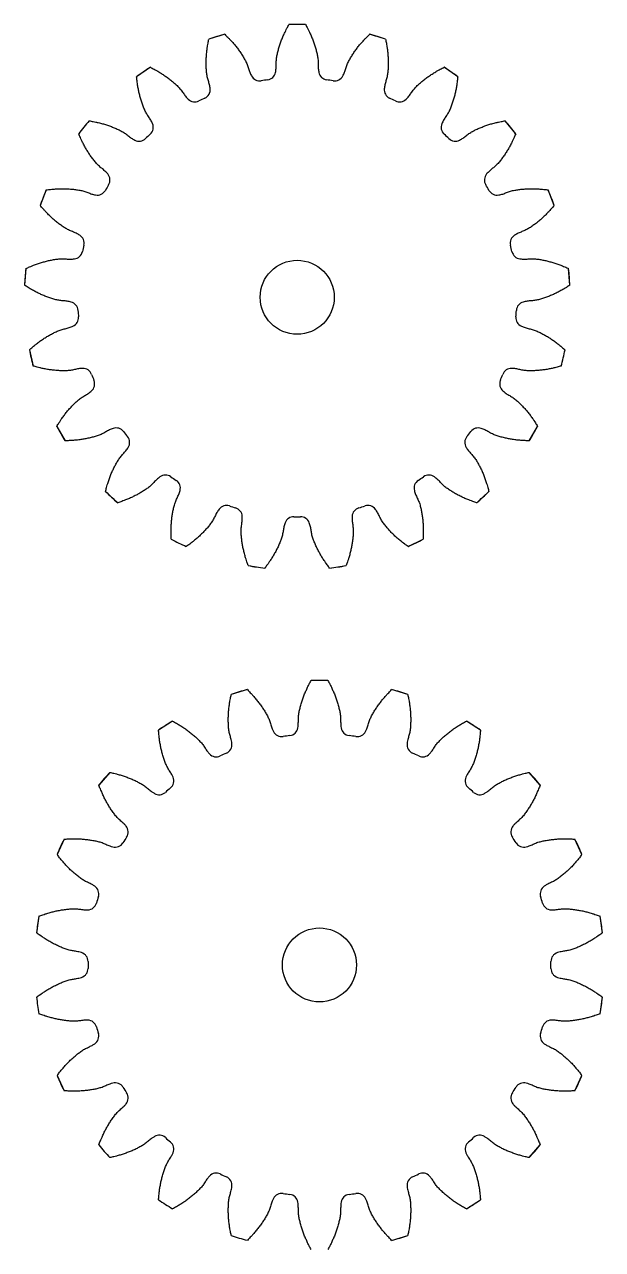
# Model space of a CAD drawing. Header units: inches. Extents: x 0.9 to 97.5, y -1.2 to 16.7.
# Drawn here: x 4.9 to 6.929, y 5.173 to 9.477 of the extents above; entities that cross this region are included whole.
import ezdxf

# ---------------------------------------------------------------- set-up
doc = ezdxf.new("R2010")
doc.units = ezdxf.units.IN
doc.header["$MEASUREMENT"] = 0

msp = doc.modelspace()

# ---------------------------------------------------------------- linework, layer by layer
at = {"color": 7, "linetype": 'Continuous'}
for p, q in [((5.8864, 9.4763), (5.828, 9.4763)), ((5.6028, 9.4423), (5.547, 9.4251)), ((6.1675, 9.4251), (6.1117, 9.4423)), ((5.3418, 9.3263), (5.2935, 9.2934)), ((6.421, 9.2934), (6.3727, 9.3263)), ((6.6243, 9.0928), (6.5879, 9.1385)), ((4.9762, 8.8955), (4.9549, 8.8412)), ((6.7596, 8.8412), (6.7382, 8.8955)), ((4.9042, 8.6191), (4.8998, 8.5609)), ((6.8146, 8.5609), (6.8103, 8.6191)), ((4.9169, 8.3337), (4.9299, 8.2768)), ((5.0131, 8.0647), (5.0423, 8.0142)), ((6.6722, 8.0142), (6.7014, 8.0647)), ((5.1843, 7.8361), (5.2271, 7.7964)), ((6.4874, 7.7964), (6.5302, 7.8361)), ((6.2466, 7.6427), (6.2991, 7.668)), ((5.6856, 7.5756), (5.7433, 7.5669)), ((5.9711, 7.5669), (6.0289, 7.5756)), ((5.965, 7.172), (5.9061, 7.172)), ((5.6822, 7.1398), (5.6257, 7.1233)), ((6.2454, 7.1233), (6.1889, 7.1398)), ((5.4199, 7.0293), (5.3704, 6.9975)), ((6.5007, 6.9975), (6.4512, 7.0293)), ((5.1994, 6.8493), (5.1609, 6.8048)), ((6.7102, 6.8048), (6.6717, 6.8493)), ((5.0385, 6.6145), (5.0141, 6.5609)), ((6.857, 6.5609), (6.8326, 6.6145)), ((4.9503, 6.3438), (4.942, 6.2856)), ((6.9291, 6.2856), (6.9207, 6.3438)), ((6.9207, 6.0011), (6.9291, 6.0593)), ((5.0141, 5.784), (5.0385, 5.7305)), ((6.8326, 5.7305), (6.857, 5.784)), ((6.6717, 5.4957), (6.7102, 5.5401)), ((6.4512, 5.3157), (6.5007, 5.3475)), ((6.1889, 5.2051), (6.2454, 5.2217))]:
    msp.add_line(p, q, dxfattribs=at)
for centre in [(5.8572, 8.5184), (5.9355, 6.1725)]:
    msp.add_circle(centre, 0.13)
for centre, radius, start, end in [((5.8572, 8.5184), 0.9583, 88.2545, 91.7455), ((5.8572, 8.5184), 0.9583, 105.3974, 108.8883), ((5.8572, 8.5184), 0.9583, 71.1117, 74.6026), ((5.8572, 8.5184), 0.9583, 122.5402, 126.0312), ((5.7492, 9.3146), 0.0325, 277.7238, 349.3042), ((5.9652, 9.3146), 0.0325, 190.6958, 262.2762), ((5.8572, 8.5184), 0.9583, 53.9688, 57.4598), ((5.7257, 9.3111), 0.0325, 207.8386, 279.4191), ((5.8572, 8.5184), 0.771, 97.7238, 99.4191), ((5.8572, 8.5184), 0.771, 80.5809, 82.2762), ((5.9887, 9.3111), 0.0325, 260.5809, 332.1614), ((5.4979, 9.2371), 0.0325, 224.9815, 296.562), ((5.8572, 8.5184), 0.771, 114.8666, 116.562), ((5.5194, 9.2474), 0.0325, 294.8666, 6.4471), ((6.1951, 9.2474), 0.0325, 173.5529, 245.1334), ((5.8572, 8.5184), 0.771, 63.438, 65.1334), ((6.2165, 9.2371), 0.0325, 243.438, 315.0185), ((5.8572, 8.5184), 0.9583, 139.6831, 143.174), ((5.3195, 9.1154), 0.0325, 312.0095, 23.5899), ((6.395, 9.1154), 0.0325, 156.4101, 227.9905), ((5.8572, 8.5184), 0.9583, 36.826, 40.3169), ((5.8572, 8.5184), 0.771, 132.0095, 133.7048), ((5.8572, 8.5184), 0.771, 46.2952, 47.9905), ((5.3021, 9.0993), 0.0325, 242.1244, 313.7048), ((6.4124, 9.0993), 0.0325, 226.2952, 297.8756), ((5.8572, 8.5184), 0.771, 149.1523, 150.8477), ((5.1674, 8.9304), 0.0325, 329.1523, 40.7328), ((6.5471, 8.9304), 0.0325, 139.2672, 210.8477), ((5.8572, 8.5184), 0.771, 29.1523, 30.8477), ((5.8572, 8.5184), 0.9583, 156.826, 160.3169), ((5.1555, 8.9098), 0.0325, 259.2672, 330.8477), ((6.559, 8.9098), 0.0325, 209.1523, 280.7328), ((5.8572, 8.5184), 0.9583, 19.6831, 23.174), ((5.0766, 8.7088), 0.0325, 346.2952, 57.8756), ((5.8572, 8.5184), 0.771, 166.2952, 167.9905), ((6.6379, 8.7088), 0.0325, 122.1244, 193.7048), ((5.8572, 8.5184), 0.771, 12.0095, 13.7048), ((5.0713, 8.6856), 0.0325, 276.4101, 347.9905), ((6.6432, 8.6856), 0.0325, 192.0095, 263.5899), ((5.8572, 8.5184), 0.9583, 173.9688, 177.4598), ((5.8572, 8.5184), 0.9583, 2.5402, 6.0312), ((5.0552, 8.4702), 0.0325, 3.438, 75.0185), ((6.6593, 8.4702), 0.0325, 104.9815, 176.562), ((5.057, 8.4465), 0.0325, 293.5529, 5.1334), ((5.8572, 8.5184), 0.771, 183.438, 185.1334), ((6.6575, 8.4465), 0.0325, 174.8666, 246.4471), ((5.8572, 8.5184), 0.771, 354.8666, 356.562), ((5.8572, 8.5184), 0.9583, 191.1117, 194.6026), ((5.8572, 8.5184), 0.9583, 345.3974, 348.8883), ((5.105, 8.2359), 0.0325, 20.5809, 92.1614), ((6.6095, 8.2359), 0.0325, 87.8386, 159.4191), ((5.1137, 8.2138), 0.0325, 310.6958, 22.2762), ((5.8572, 8.5184), 0.771, 200.5809, 202.2762), ((6.6008, 8.2138), 0.0325, 157.7238, 229.3042), ((5.8572, 8.5184), 0.771, 337.7238, 339.4191), ((5.8572, 8.5184), 0.9583, 208.2545, 211.7455), ((5.2217, 8.0268), 0.0325, 37.7238, 109.3042), ((6.4928, 8.0268), 0.0325, 70.6958, 142.2762), ((5.8572, 8.5184), 0.9583, 328.2545, 331.7455), ((5.8572, 8.5184), 0.771, 217.7238, 219.4191), ((5.2365, 8.0082), 0.0325, 327.8386, 39.4191), ((6.478, 8.0082), 0.0325, 140.5809, 212.1614), ((5.8572, 8.5184), 0.771, 320.5809, 322.2762), ((5.3948, 7.8613), 0.0325, 54.8666, 126.4471), ((5.8572, 8.5184), 0.771, 234.8666, 236.562), ((5.8572, 8.5184), 0.771, 303.438, 305.1334), ((6.3196, 7.8613), 0.0325, 53.5529, 125.1334), ((5.8572, 8.5184), 0.9583, 225.3974, 228.8883), ((5.4145, 7.8479), 0.0325, 344.9815, 56.562), ((6.3, 7.8479), 0.0325, 123.438, 195.0185), ((5.8572, 8.5184), 0.9583, 311.1117, 314.6026), ((5.6091, 7.7542), 0.0325, 72.0095, 143.5899), ((5.8572, 8.5184), 0.771, 252.0095, 253.7048), ((5.6318, 7.7472), 0.0325, 2.1244, 73.7048), ((5.8454, 7.715), 0.0325, 89.1523, 160.7328), ((5.8572, 8.5184), 0.771, 269.1523, 270.8477), ((5.8691, 7.715), 0.0325, 19.2672, 90.8477), ((6.0827, 7.7472), 0.0325, 106.2952, 177.8756), ((5.8572, 8.5184), 0.771, 286.2952, 287.9905), ((6.1054, 7.7542), 0.0325, 36.4101, 107.9905), ((5.8572, 8.5184), 0.9583, 242.5402, 246.0312), ((5.8572, 8.5184), 0.9583, 293.9688, 297.4598), ((5.8572, 8.5184), 0.9583, 259.6831, 263.174), ((5.8572, 8.5184), 0.9583, 276.826, 280.3169), ((5.9355, 6.1725), 1, 88.3145, 91.6855), ((5.9355, 6.1725), 1, 104.6781, 108.0491), ((5.9355, 6.1725), 1, 71.9509, 75.3219), ((5.9355, 6.1725), 1, 121.0418, 124.4128), ((5.9355, 6.1725), 1, 55.5872, 58.9582), ((5.8031, 7.0072), 0.0325, 205.6577, 279.0172), ((5.9355, 6.1725), 0.8127, 97.3464, 99.0172), ((5.8275, 7.0107), 0.0325, 277.3464, 350.7059), ((6.0436, 7.0107), 0.0325, 189.2941, 262.6536), ((5.9355, 6.1725), 0.8127, 80.9828, 82.6536), ((6.068, 7.0072), 0.0325, 260.9828, 334.3423), ((5.5957, 6.9463), 0.0325, 293.7101, 7.0696), ((6.2754, 6.9463), 0.0325, 172.9304, 246.2899), ((5.5733, 6.9361), 0.0325, 222.0213, 295.3808), ((5.9355, 6.1725), 0.8127, 113.7101, 115.3808), ((5.9355, 6.1725), 0.8127, 64.6192, 66.2899), ((6.2978, 6.9361), 0.0325, 244.6192, 317.9787), ((5.9355, 6.1725), 1, 137.4054, 140.7764), ((5.9355, 6.1725), 1, 39.2236, 42.5946), ((5.3914, 6.8192), 0.0325, 310.0737, 23.4332), ((6.4796, 6.8192), 0.0325, 156.5668, 229.9263), ((5.3728, 6.8031), 0.0325, 238.385, 311.7445), ((5.9355, 6.1725), 0.8127, 130.0737, 131.7445), ((5.9355, 6.1725), 0.8127, 48.2555, 49.9263), ((6.4983, 6.8031), 0.0325, 228.2555, 301.615), ((5.2313, 6.6397), 0.0325, 326.4374, 39.7969), ((6.6398, 6.6397), 0.0325, 140.2031, 213.5626), ((5.9355, 6.1725), 1, 153.769, 157.14), ((5.218, 6.619), 0.0325, 254.7486, 328.1081), ((5.9355, 6.1725), 0.8127, 146.4374, 148.1081), ((5.9355, 6.1725), 0.8127, 31.8919, 33.5626), ((6.6531, 6.619), 0.0325, 211.8919, 285.2514), ((5.9355, 6.1725), 1, 22.86, 26.231), ((5.1282, 6.4224), 0.0325, 342.801, 56.1605), ((5.9355, 6.1725), 0.8127, 162.801, 164.4717), ((6.7429, 6.4224), 0.0325, 123.8395, 197.199), ((5.9355, 6.1725), 0.8127, 15.5283, 17.199), ((5.1212, 6.3987), 0.0325, 271.1122, 344.4717), ((6.7499, 6.3987), 0.0325, 195.5283, 268.8878), ((5.9355, 6.1725), 1, 170.1327, 173.5037), ((5.9355, 6.1725), 1, 6.4963, 9.8673), ((5.0905, 6.1848), 0.0325, 359.1646, 72.5241), ((6.7806, 6.1848), 0.0325, 107.4759, 180.8354), ((5.0905, 6.1601), 0.0325, 287.4759, 0.8354), ((5.9355, 6.1725), 0.8127, 179.1646, 180.8354), ((5.9355, 6.1725), 0.8127, 359.1646, 0.8354), ((6.7806, 6.1601), 0.0325, 179.1646, 252.5241), ((5.9355, 6.1725), 1, 186.4963, 189.8673), ((5.9355, 6.1725), 1, 350.1327, 353.5037), ((5.1212, 5.9462), 0.0325, 15.5283, 88.8878), ((5.9355, 6.1725), 0.8127, 195.5283, 197.199), ((5.9355, 6.1725), 0.8127, 342.801, 344.4717), ((6.7499, 5.9462), 0.0325, 91.1122, 164.4717), ((5.1282, 5.9226), 0.0325, 303.8395, 17.199), ((6.7429, 5.9226), 0.0325, 162.801, 236.1605), ((5.9355, 6.1725), 1, 202.86, 206.231), ((5.9355, 6.1725), 1, 333.769, 337.14), ((5.218, 5.7259), 0.0325, 31.8919, 105.2514), ((5.9355, 6.1725), 0.8127, 211.8919, 213.5626), ((5.9355, 6.1725), 0.8127, 326.4374, 328.1081), ((6.6531, 5.7259), 0.0325, 74.7486, 148.1081), ((5.2313, 5.7052), 0.0325, 320.2031, 33.5626), ((6.6398, 5.7052), 0.0325, 146.4374, 219.7969), ((5.3728, 5.5419), 0.0325, 48.2555, 121.615), ((5.9355, 6.1725), 0.8127, 228.2555, 229.9263), ((5.9355, 6.1725), 0.8127, 310.0737, 311.7445), ((6.4983, 5.5419), 0.0325, 58.385, 131.7445), ((5.9355, 6.1725), 1, 219.2236, 222.5946), ((5.3914, 5.5257), 0.0325, 336.5668, 49.9263), ((6.4796, 5.5257), 0.0325, 130.0737, 203.4332), ((5.9355, 6.1725), 1, 317.4054, 320.7764), ((5.5733, 5.4089), 0.0325, 64.6192, 137.9787), ((5.9355, 6.1725), 0.8127, 244.6192, 246.2899), ((5.5957, 5.3986), 0.0325, 352.9304, 66.2899), ((6.2754, 5.3986), 0.0325, 113.7101, 187.0696), ((5.9355, 6.1725), 0.8127, 293.7101, 295.3808), ((6.2978, 5.4089), 0.0325, 42.0213, 115.3808), ((5.9355, 6.1725), 1, 235.5872, 238.9582), ((5.8031, 5.3377), 0.0325, 80.9828, 154.3423), ((5.9355, 6.1725), 0.8127, 260.9828, 262.6536), ((5.8275, 5.3342), 0.0325, 9.2941, 82.6536), ((6.0436, 5.3342), 0.0325, 97.3464, 170.7059), ((5.9355, 6.1725), 0.8127, 277.3464, 279.0172), ((6.068, 5.3377), 0.0325, 25.6577, 99.0172), ((5.9355, 6.1725), 1, 301.0418, 304.4128), ((5.9355, 6.1725), 1, 251.9509, 255.3219), ((5.9355, 6.1725), 1, 284.6781, 288.0491)]:
    msp.add_arc(centre, radius, start, end, dxfattribs=at)
for points, start_tangent, end_tangent in [([(5.8169, 9.455), (5.8211, 9.4633), (5.828, 9.4763)], (0.005328, 0.010766), (0.005845, 0.010494)), ([(5.8864, 9.4763), (5.8934, 9.4633), (5.8976, 9.455)], (0.005845, -0.010494), (0.005328, -0.010766)), ([(5.6028, 9.4423), (5.6133, 9.432), (5.6197, 9.4253)], (0.008679, -0.008305), (0.008265, -0.008718)), ([(5.7812, 9.3086), (5.7831, 9.3226), (5.7836, 9.3373), (5.784, 9.352), (5.7861, 9.3666), (5.7893, 9.381), (5.7932, 9.3952), (5.7977, 9.4093), (5.8027, 9.4231), (5.8083, 9.4367), (5.8145, 9.4501), (5.8169, 9.455)], (0.014137, 0.074851), (0.033759, 0.068214)), ([(5.8976, 9.455), (5.9, 9.4501), (5.9061, 9.4367), (5.9118, 9.4231), (5.9168, 9.4093), (5.9213, 9.3952), (5.9252, 9.381), (5.9284, 9.3666), (5.9305, 9.352), (5.9309, 9.3373), (5.9313, 9.3226), (5.9333, 9.3086)], (0.033759, -0.068214), (0.014137, -0.074851)), ([(6.0947, 9.4253), (6.1012, 9.432), (6.1117, 9.4423)], (0.008265, 0.008718), (0.008679, 0.008305)), ([(5.5517, 9.2511), (5.5494, 9.265), (5.5455, 9.2792), (5.5416, 9.2934), (5.5392, 9.308), (5.5381, 9.3227), (5.5376, 9.3374), (5.5377, 9.3521), (5.5385, 9.3668), (5.5398, 9.3815), (5.5417, 9.3961), (5.5426, 9.4015)], (-0.008553, 0.075692), (0.012153, 0.075134)), ([(5.5426, 9.4015), (5.5442, 9.4107), (5.547, 9.4251)], (0.001918, 0.011859), (0.002492, 0.011751)), ([(5.6197, 9.4253), (5.6235, 9.4213), (5.6333, 9.4104), (5.6427, 9.399), (5.6516, 9.3873), (5.66, 9.3752), (5.6679, 9.3627), (5.6752, 9.3499), (5.6815, 9.3366), (5.6862, 9.3227), (5.691, 9.3087), (5.697, 9.2959)], (0.052365, -0.055233), (0.035572, -0.067358)), ([(6.0175, 9.2959), (6.0235, 9.3087), (6.0282, 9.3227), (6.033, 9.3366), (6.0393, 9.3499), (6.0466, 9.3627), (6.0545, 9.3752), (6.0629, 9.3873), (6.0718, 9.399), (6.0812, 9.4104), (6.091, 9.4213), (6.0947, 9.4253)], (0.035572, 0.067358), (0.052365, 0.055233)), ([(6.1719, 9.4015), (6.1727, 9.3961), (6.1747, 9.3815), (6.176, 9.3668), (6.1768, 9.3521), (6.1769, 9.3374), (6.1764, 9.3227), (6.1753, 9.308), (6.1729, 9.2934), (6.169, 9.2792), (6.1651, 9.265), (6.1628, 9.2511)], (0.012153, -0.075134), (-0.008553, -0.075692)), ([(6.1675, 9.4251), (6.1703, 9.4107), (6.1719, 9.4015)], (0.002492, -0.011751), (0.001918, -0.011859)), ([(5.3418, 9.3263), (5.3548, 9.3195), (5.363, 9.315)], (0.010741, -0.005378), (0.010467, -0.005894)), ([(5.363, 9.315), (5.3677, 9.3123), (5.3803, 9.3047), (5.3926, 9.2966), (5.4046, 9.288), (5.4162, 9.279), (5.4274, 9.2694), (5.4382, 9.2593), (5.4481, 9.2484), (5.4568, 9.2365), (5.4654, 9.2246), (5.475, 9.2141)], (0.066319, -0.037344), (0.053846, -0.053881)), ([(6.2395, 9.2141), (6.249, 9.2246), (6.2577, 9.2365), (6.2664, 9.2484), (6.2763, 9.2593), (6.287, 9.2694), (6.2982, 9.279), (6.3099, 9.288), (6.3218, 9.2966), (6.3341, 9.3047), (6.3468, 9.3123), (6.3515, 9.315)], (0.053846, 0.053881), (0.066319, 0.037344)), ([(6.3515, 9.315), (6.3596, 9.3195), (6.3727, 9.3263)], (0.010467, 0.005894), (0.010741, 0.005378)), ([(5.2963, 9.2695), (5.2951, 9.2787), (5.2935, 9.2934)], (-0.001662, 0.011897), (-0.001082, 0.011963)), ([(5.3493, 9.1284), (5.343, 9.1411), (5.3351, 9.1535), (5.3271, 9.1659), (5.3206, 9.1792), (5.3152, 9.1929), (5.3104, 9.2068), (5.3062, 9.2209), (5.3025, 9.2352), (5.2995, 9.2496), (5.297, 9.2641), (5.2963, 9.2695)], (-0.030484, 0.069809), (-0.010533, 0.075378)), ([(6.4182, 9.2695), (6.4174, 9.2641), (6.415, 9.2496), (6.4119, 9.2352), (6.4083, 9.2209), (6.4041, 9.2068), (6.3993, 9.1929), (6.3939, 9.1792), (6.3873, 9.1659), (6.3794, 9.1535), (6.3715, 9.1411), (6.3652, 9.1284)], (-0.010533, -0.075378), (-0.030484, -0.069809)), ([(6.421, 9.2934), (6.4194, 9.2787), (6.4182, 9.2695)], (-0.001082, -0.011963), (-0.001662, -0.011897)), ([(5.1265, 9.1385), (5.141, 9.1358), (5.1501, 9.1339)], (0.011849, -0.001973), (0.01174, -0.002547)), ([(5.1501, 9.1339), (5.1554, 9.1328), (5.1697, 9.1292), (5.1839, 9.1251), (5.1979, 9.1204), (5.2116, 9.1152), (5.2252, 9.1093), (5.2384, 9.1029), (5.2511, 9.0954), (5.2629, 9.0866), (5.2747, 9.0777), (5.2869, 9.0705)], (0.07438, -0.016137), (0.067335, -0.035616)), ([(6.4276, 9.0705), (6.4398, 9.0777), (6.4516, 9.0866), (6.4634, 9.0954), (6.4761, 9.1029), (6.4893, 9.1093), (6.5028, 9.1152), (6.5166, 9.1204), (6.5306, 9.1251), (6.5447, 9.1292), (6.559, 9.1328), (6.5643, 9.1339)], (0.067335, 0.035616), (0.07438, 0.016137)), ([(6.5643, 9.1339), (6.5734, 9.1358), (6.5879, 9.1385)], (0.01174, 0.002547), (0.011849, 0.001973)), ([(5.0998, 9.0708), (5.0959, 9.0793), (5.0901, 9.0928)], (-0.005095, 0.010879), (-0.00456, 0.011113)), ([(6.6243, 9.0928), (6.6186, 9.0793), (6.6147, 9.0708)], (-0.00456, -0.011113), (-0.005095, -0.010879)), ([(5.192, 8.9516), (5.1823, 8.9619), (5.1711, 8.9714), (5.1598, 8.9809), (5.1497, 8.9916), (5.1405, 9.0031), (5.1318, 9.015), (5.1236, 9.0273), (5.1159, 9.0398), (5.1088, 9.0527), (5.1021, 9.0659), (5.0998, 9.0708)], (-0.049706, 0.057722), (-0.032283, 0.068924)), ([(6.6147, 9.0708), (6.6124, 9.0659), (6.6057, 9.0527), (6.5986, 9.0398), (6.5909, 9.0273), (6.5827, 9.015), (6.574, 9.0031), (6.5648, 8.9916), (6.5547, 8.9809), (6.5434, 8.9714), (6.5322, 8.9619), (6.5224, 8.9516)], (-0.032283, -0.068924), (-0.049706, -0.057722)), ([(4.9762, 8.8955), (4.9909, 8.8973), (5.0001, 8.8982)], (0.011904, 0.001607), (0.011969, 0.001027)), ([(5.0001, 8.8982), (5.0055, 8.8986), (5.0203, 8.8994), (5.035, 8.8997), (5.0497, 8.8993), (5.0644, 8.8984), (5.0791, 8.8968), (5.0936, 8.8945), (5.108, 8.8911), (5.1218, 8.8862), (5.1357, 8.8812), (5.1495, 8.8779)], (0.075832, 0.006504), (0.074842, -0.014186)), ([(6.565, 8.8779), (6.5788, 8.8812), (6.5926, 8.8862), (6.6065, 8.8911), (6.6208, 8.8945), (6.6354, 8.8968), (6.6501, 8.8984), (6.6648, 8.8993), (6.6795, 8.8997), (6.6942, 8.8994), (6.7089, 8.8986), (6.7144, 8.8982)], (0.074842, 0.014186), (0.075832, -0.006504)), ([(6.7144, 8.8982), (6.7236, 8.8973), (6.7382, 8.8955)], (0.011969, -0.001027), (0.011904, -0.001607)), ([(4.9706, 8.823), (4.9644, 8.8299), (4.9549, 8.8412)], (-0.008076, 0.008893), (-0.007633, 0.009275)), ([(5.0939, 8.7363), (5.0816, 8.7432), (5.068, 8.749), (5.0545, 8.7548), (5.0416, 8.7621), (5.0294, 8.7703), (5.0176, 8.7791), (5.0062, 8.7884), (4.9951, 8.7982), (4.9845, 8.8084), (4.9743, 8.819), (4.9706, 8.823)], (-0.064512, 0.040506), (-0.051165, 0.056347)), ([(6.7439, 8.823), (6.7402, 8.819), (6.73, 8.8084), (6.7193, 8.7982), (6.7083, 8.7884), (6.6969, 8.7791), (6.685, 8.7703), (6.6728, 8.7621), (6.66, 8.7548), (6.6465, 8.749), (6.6329, 8.7432), (6.6206, 8.7363)], (-0.051165, -0.056347), (-0.064512, -0.040506)), ([(6.7596, 8.8412), (6.75, 8.8299), (6.7439, 8.823)], (-0.007633, -0.009275), (-0.008076, -0.008893)), ([(4.9262, 8.6287), (4.9313, 8.6307), (4.9451, 8.6358), (4.9591, 8.6404), (4.9733, 8.6444), (4.9876, 8.6478), (5.0021, 8.6506), (5.0167, 8.6527), (5.0314, 8.6537), (5.0461, 8.653), (5.0608, 8.6524), (5.075, 8.6533)], (0.070546, 0.028567), (0.075698, 0.008504)), ([(6.6395, 8.6533), (6.6537, 8.6524), (6.6684, 8.653), (6.6831, 8.6537), (6.6978, 8.6527), (6.7124, 8.6506), (6.7268, 8.6478), (6.7412, 8.6444), (6.7553, 8.6404), (6.7694, 8.6358), (6.7832, 8.6307), (6.7882, 8.6287)], (0.075698, -0.008504), (0.070546, -0.028567)), ([(4.9042, 8.6191), (4.9177, 8.6251), (4.9262, 8.6287)], (0.010902, 0.005045), (0.011135, 0.004509)), ([(6.7882, 8.6287), (6.7968, 8.6251), (6.8103, 8.6191)], (0.011135, -0.004509), (0.010902, -0.005045)), ([(4.9202, 8.5481), (4.9123, 8.5529), (4.8998, 8.5609)], (-0.010338, 0.006118), (-0.010028, 0.006613)), ([(5.0636, 8.5016), (5.0497, 8.5046), (5.0351, 8.5061), (5.0204, 8.5077), (5.0061, 8.5108), (4.992, 8.5151), (4.9781, 8.52), (4.9644, 8.5256), (4.951, 8.5316), (4.9378, 8.5383), (4.9249, 8.5454), (4.9202, 8.5481)], (-0.073585, 0.019692), (-0.0655, 0.038762)), ([(6.7943, 8.5481), (6.7896, 8.5454), (6.7767, 8.5383), (6.7635, 8.5316), (6.7501, 8.5256), (6.7364, 8.52), (6.7225, 8.5151), (6.7084, 8.5108), (6.694, 8.5077), (6.6794, 8.5061), (6.6647, 8.5046), (6.6509, 8.5016)], (-0.0655, -0.038762), (-0.073585, -0.019692)), ([(6.8146, 8.5609), (6.8022, 8.5529), (6.7943, 8.5481)], (-0.010028, -0.006613), (-0.010338, -0.006118)), ([(4.9351, 8.3493), (4.9393, 8.3528), (4.951, 8.3617), (4.9631, 8.3702), (4.9754, 8.3783), (4.9881, 8.3857), (5.0011, 8.3927), (5.0144, 8.399), (5.0282, 8.4043), (5.0425, 8.408), (5.0567, 8.4117), (5.0699, 8.4167)], (0.058991, 0.048092), (0.069828, 0.030439)), ([(6.6445, 8.4167), (6.6578, 8.4117), (6.672, 8.408), (6.6863, 8.4043), (6.7, 8.399), (6.7133, 8.3927), (6.7263, 8.3857), (6.739, 8.3783), (6.7514, 8.3702), (6.7634, 8.3617), (6.7751, 8.3528), (6.7794, 8.3493)], (0.069828, -0.030439), (0.058991, -0.048092)), ([(4.9169, 8.3337), (4.928, 8.3434), (4.9351, 8.3493)], (0.008931, 0.008034), (0.009311, 0.00759)), ([(6.7794, 8.3493), (6.7865, 8.3434), (6.7976, 8.3337)], (0.009311, -0.00759), (0.008931, -0.008034)), ([(4.9531, 8.2706), (4.9441, 8.2729), (4.9299, 8.2768)], (-0.011682, 0.002799), (-0.011532, 0.003363)), ([(5.1038, 8.2684), (5.0897, 8.2672), (5.0752, 8.2644), (5.0608, 8.2615), (5.0461, 8.2603), (5.0314, 8.2602), (5.0166, 8.2608), (5.002, 8.2621), (4.9873, 8.2639), (4.9728, 8.2664), (4.9584, 8.2694), (4.9531, 8.2706)], (-0.07612, -0.002873), (-0.074015, 0.017734)), ([(6.7614, 8.2706), (6.7561, 8.2694), (6.7417, 8.2664), (6.7271, 8.2639), (6.7125, 8.2621), (6.6978, 8.2608), (6.6831, 8.2602), (6.6684, 8.2603), (6.6537, 8.2615), (6.6392, 8.2644), (6.6248, 8.2672), (6.6107, 8.2684)], (-0.074015, -0.017734), (-0.07612, 0.002873)), ([(6.7846, 8.2768), (6.7704, 8.2729), (6.7614, 8.2706)], (-0.011532, -0.003363), (-0.011682, -0.002799)), ([(5.0259, 8.0851), (5.029, 8.0896), (5.0375, 8.1016), (5.0465, 8.1133), (5.0559, 8.1246), (5.0658, 8.1355), (5.0762, 8.1459), (5.0871, 8.1559), (5.0987, 8.165), (5.1112, 8.1727), (5.1237, 8.1805), (5.1349, 8.1892)], (0.042195, 0.063343), (0.057754, 0.049669)), ([(6.5796, 8.1892), (6.5907, 8.1805), (6.6033, 8.1727), (6.6158, 8.165), (6.6274, 8.1559), (6.6382, 8.1459), (6.6486, 8.1355), (6.6586, 8.1246), (6.668, 8.1133), (6.677, 8.1016), (6.6855, 8.0896), (6.6886, 8.0851)], (0.057754, -0.049669), (0.042195, -0.063343)), ([(5.0131, 8.0647), (5.0208, 8.0773), (5.0259, 8.0851)], (0.006166, 0.010309), (0.00666, 0.009998)), ([(5.2109, 8.0574), (5.1978, 8.0521), (5.1849, 8.0451), (5.1719, 8.0382), (5.1582, 8.0327), (5.1442, 8.0283), (5.1299, 8.0245), (5.1155, 8.0214), (5.101, 8.0188), (5.0864, 8.0169), (5.0717, 8.0155), (5.0663, 8.0151)], (-0.071891, -0.025182), (-0.075954, -0.004871)), ([(6.6482, 8.0151), (6.6428, 8.0155), (6.6281, 8.0169), (6.6135, 8.0188), (6.599, 8.0214), (6.5846, 8.0245), (6.5703, 8.0283), (6.5563, 8.0327), (6.5426, 8.0382), (6.5296, 8.0451), (6.5166, 8.0521), (6.5035, 8.0574)], (-0.075954, 0.004871), (-0.071891, 0.025182)), ([(6.6886, 8.0851), (6.6936, 8.0773), (6.7014, 8.0647)], (0.00666, -0.009998), (0.006166, -0.010309)), ([(5.0663, 8.0151), (5.057, 8.0146), (5.0423, 8.0142)], (-0.011988, -0.000769), (-0.012011, -0.000185)), ([(6.6722, 8.0142), (6.6575, 8.0146), (6.6482, 8.0151)], (-0.012011, 0.000185), (-0.011988, 0.000769)), ([(5.1906, 7.8593), (5.1921, 7.8645), (5.1968, 7.8785), (5.2019, 7.8923), (5.2076, 7.9059), (5.2139, 7.9192), (5.2207, 7.9323), (5.2281, 7.945), (5.2365, 7.9571), (5.2462, 7.9682), (5.2559, 7.9793), (5.264, 7.9909)], (0.02165, 0.072966), (0.040548, 0.064485)), ([(6.4504, 7.9909), (6.4586, 7.9793), (6.4682, 7.9682), (6.4779, 7.9571), (6.4863, 7.945), (6.4938, 7.9323), (6.5006, 7.9192), (6.5069, 7.9059), (6.5126, 7.8923), (6.5177, 7.8785), (6.5223, 7.8645), (6.5239, 7.8593)], (0.040548, -0.064485), (0.02165, -0.072966)), ([(5.3755, 7.8874), (5.3646, 7.8785), (5.3542, 7.868), (5.3439, 7.8575), (5.3325, 7.8482), (5.3203, 7.8399), (5.3078, 7.8321), (5.295, 7.8248), (5.2818, 7.8181), (5.2685, 7.8119), (5.2548, 7.8063), (5.2498, 7.8043)], (-0.061275, -0.045254), (-0.071144, -0.027042)), ([(6.4647, 7.8043), (6.4596, 7.8063), (6.446, 7.8119), (6.4326, 7.8181), (6.4195, 7.8248), (6.4067, 7.8321), (6.3942, 7.8399), (6.382, 7.8482), (6.3706, 7.8575), (6.3603, 7.868), (6.3499, 7.8785), (6.3389, 7.8874)], (-0.071144, 0.027042), (-0.061275, 0.045254)), ([(5.1843, 7.8361), (5.188, 7.8503), (5.1906, 7.8593)], (0.002853, 0.011669), (0.003417, 0.011517)), ([(5.4145, 7.692), (5.4144, 7.6975), (5.4147, 7.7122), (5.4156, 7.7269), (5.417, 7.7416), (5.4191, 7.7562), (5.4218, 7.7707), (5.4251, 7.785), (5.4296, 7.7991), (5.4356, 7.8125), (5.4415, 7.826), (5.4459, 7.8395)], (-0.000819, 0.076106), (0.019739, 0.073572)), ([(6.2686, 7.8395), (6.2729, 7.826), (6.2789, 7.8125), (6.2849, 7.7991), (6.2894, 7.785), (6.2927, 7.7707), (6.2954, 7.7562), (6.2975, 7.7416), (6.2989, 7.7269), (6.2998, 7.7122), (6.3, 7.6975), (6.3, 7.692)], (0.019739, -0.073572), (-0.000819, -0.076106)), ([(6.5239, 7.8593), (6.5265, 7.8503), (6.5302, 7.8361)], (0.003417, -0.011517), (0.002853, -0.011669)), ([(5.2498, 7.8043), (5.2411, 7.8011), (5.2271, 7.7964)], (-0.011229, -0.004268), (-0.011423, -0.003717)), ([(6.4874, 7.7964), (6.4734, 7.8011), (6.4647, 7.8043)], (-0.011423, 0.003717), (-0.011229, 0.004268)), ([(5.5829, 7.7735), (5.5751, 7.7617), (5.5683, 7.7486), (5.5615, 7.7355), (5.5533, 7.7233), (5.5442, 7.7117), (5.5345, 7.7006), (5.5244, 7.6899), (5.5138, 7.6796), (5.5029, 7.6698), (5.4915, 7.6604), (5.4872, 7.657)], (-0.045214, -0.061304), (-0.060013, -0.046811)), ([(5.6777, 7.5982), (5.6761, 7.6034), (5.672, 7.6176), (5.6685, 7.6319), (5.6655, 7.6464), (5.6632, 7.6609), (5.6615, 7.6755), (5.6605, 7.6902), (5.6606, 7.705), (5.6623, 7.7196), (5.6641, 7.7342), (5.6643, 7.7484)], (-0.023215, 0.072483), (-0.002824, 0.076122)), ([(6.0502, 7.7484), (6.0504, 7.7342), (6.0521, 7.7196), (6.0539, 7.705), (6.054, 7.6902), (6.053, 7.6755), (6.0513, 7.6609), (6.0489, 7.6464), (6.046, 7.6319), (6.0425, 7.6176), (6.0384, 7.6034), (6.0368, 7.5982)], (-0.002824, -0.076122), (-0.023215, -0.072483)), ([(6.2272, 7.657), (6.223, 7.6604), (6.2116, 7.6698), (6.2006, 7.6796), (6.1901, 7.6899), (6.18, 7.7006), (6.1703, 7.7117), (6.1612, 7.7233), (6.153, 7.7355), (6.1462, 7.7486), (6.1394, 7.7617), (6.1316, 7.7735)], (-0.060013, 0.046811), (-0.045214, 0.061304)), ([(5.8147, 7.7257), (5.8107, 7.7121), (5.808, 7.6976), (5.8054, 7.6831), (5.8012, 7.669), (5.7958, 7.6553), (5.7899, 7.6418), (5.7834, 7.6286), (5.7763, 7.6157), (5.7687, 7.603), (5.7607, 7.5907), (5.7576, 7.5862)], (-0.025136, -0.071908), (-0.043549, -0.06242)), ([(5.9569, 7.5862), (5.9538, 7.5907), (5.9457, 7.603), (5.9382, 7.6157), (5.9311, 7.6286), (5.9246, 7.6418), (5.9186, 7.6553), (5.9133, 7.669), (5.9091, 7.6831), (5.9065, 7.6976), (5.9038, 7.7121), (5.8998, 7.7257)], (-0.043549, 0.06242), (-0.025136, 0.071908)), ([(5.4153, 7.668), (5.4147, 7.6828), (5.4145, 7.692)], (-0.000713, 0.011991), (-0.000129, 0.012012)), ([(6.3, 7.692), (6.2998, 7.6828), (6.2991, 7.668)], (-0.000129, -0.012012), (-0.000713, -0.011991)), ([(5.4872, 7.657), (5.4798, 7.6514), (5.4679, 7.6427)], (-0.009472, -0.007388), (-0.00982, -0.006919)), ([(6.2466, 7.6427), (6.2346, 7.6514), (6.2272, 7.657)], (-0.00982, 0.006919), (-0.009472, 0.007388)), ([(5.6856, 7.5756), (5.6806, 7.5894), (5.6777, 7.5982)], (-0.004216, 0.011248), (-0.003664, 0.01144)), ([(5.7576, 7.5862), (5.7522, 7.5786), (5.7433, 7.5669)], (-0.006873, -0.009852), (-0.007344, -0.009506)), ([(5.9711, 7.5669), (5.9623, 7.5786), (5.9569, 7.5862)], (-0.007344, 0.009506), (-0.006873, 0.009852)), ([(6.0368, 7.5982), (6.0338, 7.5894), (6.0289, 7.5756)], (-0.003664, -0.01144), (-0.004216, -0.011248)), ([(5.8595, 7.0054), (5.8608, 7.0157), (5.8613, 7.0306), (5.8618, 7.0456), (5.8639, 7.0604), (5.8671, 7.075), (5.871, 7.0895), (5.8755, 7.1038), (5.8806, 7.1179), (5.8863, 7.1317), (5.8925, 7.1454), (5.8951, 7.1508)], (0.012214, 0.074633), (0.03325, 0.067842)), ([(5.8951, 7.1508), (5.8991, 7.1588), (5.9061, 7.172)], (0.005268, 0.010749), (0.005766, 0.01049)), ([(5.965, 7.172), (5.972, 7.1588), (5.976, 7.1508)], (0.005766, -0.01049), (0.005268, -0.010749)), ([(5.976, 7.1508), (5.9786, 7.1454), (5.9848, 7.1317), (5.9905, 7.1179), (5.9955, 7.1038), (6.0001, 7.0895), (6.004, 7.075), (6.0072, 7.0604), (6.0093, 7.0456), (6.0098, 7.0306), (6.0103, 7.0157), (6.0115, 7.0054)], (0.03325, -0.067842), (0.012214, -0.074633)), ([(5.6211, 7.0998), (5.6227, 7.1086), (5.6257, 7.1233)], (0.002026, 0.011798), (0.002577, 0.011689)), ([(5.6822, 7.1398), (5.6926, 7.1291), (5.6987, 7.1226)], (0.008488, -0.008441), (0.008083, -0.008829)), ([(5.6987, 7.1226), (5.7028, 7.1181), (5.7125, 7.1068), (5.7219, 7.095), (5.7307, 7.083), (5.7391, 7.0705), (5.7469, 7.0578), (5.7542, 7.0447), (5.7603, 7.031), (5.765, 7.0168), (5.7697, 7.0026), (5.7738, 6.9931)], (0.051016, -0.055726), (0.032745, -0.068169)), ([(6.0973, 6.9931), (6.1014, 7.0026), (6.1061, 7.0168), (6.1107, 7.031), (6.1169, 7.0447), (6.1242, 7.0578), (6.132, 7.0705), (6.1403, 7.083), (6.1492, 7.095), (6.1585, 7.1068), (6.1683, 7.1181), (6.1723, 7.1226)], (0.032745, 0.068169), (0.051016, 0.055726)), ([(6.1723, 7.1226), (6.1785, 7.1291), (6.1889, 7.1398)], (0.008083, 0.008829), (0.008488, 0.008441)), ([(6.2454, 7.1233), (6.2484, 7.1086), (6.25, 7.0998)], (0.002577, -0.011689), (0.002026, -0.011798)), ([(5.6279, 6.9503), (5.6263, 6.9605), (5.6225, 6.975), (5.6188, 6.9895), (5.6166, 7.0043), (5.6156, 7.0192), (5.6153, 7.0342), (5.6156, 7.0492), (5.6165, 7.0641), (5.618, 7.079), (5.6201, 7.0938), (5.6211, 7.0998)], (-0.009308, 0.075051), (0.01279, 0.074461)), ([(6.25, 7.0998), (6.251, 7.0938), (6.2531, 7.079), (6.2546, 7.0641), (6.2555, 7.0492), (6.2558, 7.0342), (6.2555, 7.0192), (6.2545, 7.0043), (6.2523, 6.9895), (6.2486, 6.975), (6.2448, 6.9605), (6.2431, 6.9503)], (0.01279, -0.074461), (-0.009308, -0.075051)), ([(5.4199, 7.0293), (5.4329, 7.0219), (5.4407, 7.0174)], (0.010522, -0.005708), (0.010243, -0.006194)), ([(5.4407, 7.0174), (5.4458, 7.0142), (5.4584, 7.0061), (5.4706, 6.9975), (5.4825, 6.9884), (5.494, 6.9788), (5.5051, 6.9688), (5.5158, 6.9582), (5.5255, 6.9469), (5.534, 6.9346), (5.5425, 6.9222), (5.5491, 6.9143)], (0.06465, -0.039096), (0.050624, -0.056182)), ([(6.322, 6.9143), (6.3286, 6.9222), (6.337, 6.9346), (6.3455, 6.9469), (6.3553, 6.9582), (6.366, 6.9688), (6.3771, 6.9788), (6.3886, 6.9884), (6.4005, 6.9975), (6.4127, 7.0061), (6.4253, 7.0142), (6.4304, 7.0174)], (0.050624, 0.056182), (0.06465, 0.039096)), ([(6.4304, 7.0174), (6.4381, 7.0219), (6.4512, 7.0293)], (0.010243, 0.006194), (0.010522, 0.005708)), ([(5.3726, 6.9736), (5.3716, 6.9825), (5.3704, 6.9975)], (-0.001379, 0.011891), (-0.000821, 0.011942)), ([(5.4213, 6.8321), (5.4168, 6.8414), (5.4091, 6.8543), (5.4014, 6.8671), (5.3952, 6.8807), (5.39, 6.8948), (5.3855, 6.909), (5.3815, 6.9235), (5.3782, 6.9381), (5.3755, 6.9528), (5.3733, 6.9676), (5.3726, 6.9736)], (-0.030075, 0.069389), (-0.008706, 0.075049)), ([(6.4985, 6.9736), (6.4978, 6.9676), (6.4956, 6.9528), (6.4929, 6.9381), (6.4895, 6.9235), (6.4856, 6.909), (6.4811, 6.8948), (6.4759, 6.8807), (6.4697, 6.8671), (6.462, 6.8543), (6.4543, 6.8414), (6.4498, 6.8321)], (-0.008706, -0.075049), (-0.030075, -0.069389)), ([(6.5007, 6.9975), (6.4995, 6.9825), (6.4985, 6.9736)], (-0.000821, -0.011942), (-0.001379, -0.011891)), ([(5.1994, 6.8493), (5.214, 6.8459), (5.2227, 6.8437)], (0.011704, -0.002512), (0.011574, -0.003058)), ([(5.2227, 6.8437), (5.2285, 6.8421), (5.2428, 6.8379), (5.257, 6.8331), (5.271, 6.8277), (5.2847, 6.8218), (5.2982, 6.8152), (5.3114, 6.8081), (5.324, 6.8), (5.3356, 6.7906), (5.3472, 6.7811), (5.3558, 6.7754)], (0.073046, -0.019298), (0.064402, -0.039644)), ([(6.5153, 6.7754), (6.5239, 6.7811), (6.5355, 6.7906), (6.5471, 6.8), (6.5597, 6.8081), (6.5729, 6.8152), (6.5863, 6.8218), (6.6001, 6.8277), (6.6141, 6.8331), (6.6283, 6.8379), (6.6426, 6.8421), (6.6484, 6.8437)], (0.064402, 0.039644), (0.073046, 0.019298)), ([(6.6484, 6.8437), (6.6571, 6.8459), (6.6717, 6.8493)], (0.011574, 0.003058), (0.011704, 0.002512)), ([(5.1697, 6.7826), (5.1662, 6.7908), (5.1609, 6.8048)], (-0.004674, 0.011021), (-0.004152, 0.011227)), ([(6.7102, 6.8048), (6.7048, 6.7908), (6.7014, 6.7826)], (-0.004152, -0.011227), (-0.004674, -0.011021)), ([(5.2562, 6.6605), (5.2493, 6.6682), (5.2383, 6.6783), (5.2274, 6.6885), (5.2175, 6.6998), (5.2086, 6.7118), (5.2002, 6.7242), (5.1924, 6.737), (5.1851, 6.7501), (5.1783, 6.7634), (5.1721, 6.777), (5.1697, 6.7826)], (-0.048406, 0.058105), (-0.029497, 0.069556)), ([(6.7014, 6.7826), (6.699, 6.777), (6.6928, 6.7634), (6.686, 6.7501), (6.6787, 6.737), (6.6708, 6.7242), (6.6625, 6.7118), (6.6536, 6.6998), (6.6437, 6.6885), (6.6327, 6.6783), (6.6217, 6.6682), (6.6148, 6.6605)], (-0.029497, -0.069556), (-0.048406, -0.058105)), ([(5.0385, 6.6145), (5.0535, 6.6154), (5.0624, 6.6157)], (0.011937, 0.000887), (0.011966, 0.000327)), ([(5.0624, 6.6157), (5.0684, 6.6158), (5.0834, 6.6158), (5.0984, 6.6152), (5.1133, 6.6139), (5.1282, 6.6121), (5.1429, 6.6096), (5.1576, 6.6065), (5.1719, 6.6023), (5.1858, 6.5965), (5.1996, 6.5907), (5.2094, 6.5876)], (0.075524, 0.002063), (0.072962, -0.019894)), ([(6.6617, 6.5876), (6.6715, 6.5907), (6.6853, 6.5965), (6.6991, 6.6023), (6.7135, 6.6065), (6.7281, 6.6096), (6.7429, 6.6121), (6.7578, 6.6139), (6.7727, 6.6152), (6.7877, 6.6158), (6.8026, 6.6158), (6.8087, 6.6157)], (0.072962, 0.019894), (0.075524, -0.002063)), ([(6.8087, 6.6157), (6.8176, 6.6154), (6.8326, 6.6145)], (0.011966, -0.000327), (0.011937, -0.000887)), ([(5.0288, 6.5421), (5.0232, 6.5491), (5.0141, 6.5609)], (-0.007589, 0.009257), (-0.007147, 0.009602)), ([(5.1463, 6.4494), (5.1375, 6.4548), (5.1241, 6.4614), (5.1107, 6.4681), (5.098, 6.4761), (5.0861, 6.4852), (5.0746, 6.4947), (5.0634, 6.5048), (5.0528, 6.5152), (5.0425, 6.5262), (5.0327, 6.5374), (5.0288, 6.5421)], (-0.062815, 0.042114), (-0.047899, 0.058428)), ([(6.8423, 6.5421), (6.8384, 6.5374), (6.8286, 6.5262), (6.8183, 6.5152), (6.8076, 6.5048), (6.7965, 6.4947), (6.785, 6.4852), (6.773, 6.4761), (6.7604, 6.4681), (6.747, 6.4614), (6.7336, 6.4548), (6.7248, 6.4494)], (-0.047899, -0.058428), (-0.062815, -0.042114)), ([(6.857, 6.5609), (6.8479, 6.5491), (6.8423, 6.5421)], (-0.007147, -0.009602), (-0.007589, -0.009257)), ([(4.9729, 6.3517), (4.9787, 6.3536), (4.993, 6.3577), (5.0076, 6.3614), (5.0222, 6.3644), (5.037, 6.3668), (5.0519, 6.3686), (5.0668, 6.3698), (5.0818, 6.3697), (5.0967, 6.3681), (5.1115, 6.3664), (5.1219, 6.3662)], (0.071883, 0.023257), (0.075612, 0.001468)), ([(6.7492, 6.3662), (6.7595, 6.3664), (6.7744, 6.3681), (6.7893, 6.3697), (6.8043, 6.3698), (6.8192, 6.3686), (6.8341, 6.3668), (6.8488, 6.3644), (6.8635, 6.3614), (6.878, 6.3577), (6.8924, 6.3536), (6.8982, 6.3517)], (0.075612, -0.001468), (0.071883, -0.023257)), ([(4.9503, 6.3438), (4.9644, 6.3489), (4.9729, 6.3517)], (0.011204, 0.004214), (0.011389, 0.003685)), ([(6.8982, 6.3517), (6.9067, 6.3489), (6.9207, 6.3438)], (0.011389, -0.003685), (0.011204, -0.004214)), ([(4.9614, 6.2716), (4.9541, 6.2768), (4.942, 6.2856)], (-0.00989, 0.006744), (-0.009563, 0.0072)), ([(6.9291, 6.2856), (6.917, 6.2768), (6.9097, 6.2716)], (-0.009563, -0.0072), (-0.00989, -0.006744)), ([(5.1002, 6.2158), (5.0903, 6.2185), (5.0755, 6.2211), (5.0608, 6.2237), (5.0464, 6.2279), (5.0324, 6.2332), (5.0187, 6.2391), (5.0052, 6.2456), (4.9919, 6.2527), (4.979, 6.2602), (4.9664, 6.2683), (4.9614, 6.2716)], (-0.072135, 0.022711), (-0.062419, 0.042567)), ([(6.9097, 6.2716), (6.9047, 6.2683), (6.8921, 6.2602), (6.8791, 6.2527), (6.8659, 6.2456), (6.8524, 6.2391), (6.8387, 6.2332), (6.8247, 6.2279), (6.8103, 6.2237), (6.7956, 6.2211), (6.7808, 6.2185), (6.7709, 6.2158)], (-0.062419, -0.042567), (-0.072135, -0.022711)), ([(4.9614, 6.0733), (4.9664, 6.0766), (4.979, 6.0847), (4.9919, 6.0923), (5.0052, 6.0993), (5.0187, 6.1058), (5.0324, 6.1117), (5.0464, 6.117), (5.0608, 6.1212), (5.0755, 6.1238), (5.0903, 6.1264), (5.1002, 6.1291)], (0.062419, 0.042567), (0.072135, 0.022711)), ([(6.7709, 6.1291), (6.7808, 6.1264), (6.7956, 6.1238), (6.8103, 6.1212), (6.8247, 6.117), (6.8387, 6.1117), (6.8524, 6.1058), (6.8659, 6.0993), (6.8791, 6.0923), (6.8921, 6.0847), (6.9047, 6.0766), (6.9097, 6.0733)], (0.072135, -0.022711), (0.062419, -0.042567)), ([(4.942, 6.0593), (4.9541, 6.0682), (4.9614, 6.0733)], (0.009563, 0.0072), (0.00989, 0.006744)), ([(6.9097, 6.0733), (6.917, 6.0682), (6.9291, 6.0593)], (0.00989, -0.006744), (0.009563, -0.0072)), ([(4.9729, 5.9932), (4.9644, 5.996), (4.9503, 6.0011)], (-0.011389, 0.003685), (-0.011204, 0.004214)), ([(5.1219, 5.9787), (5.1115, 5.9785), (5.0967, 5.9768), (5.0818, 5.9752), (5.0668, 5.9751), (5.0519, 5.9763), (5.037, 5.9781), (5.0222, 5.9805), (5.0076, 5.9836), (4.993, 5.9872), (4.9787, 5.9914), (4.9729, 5.9932)], (-0.075612, 0.001468), (-0.071883, 0.023257)), ([(6.8982, 5.9932), (6.8924, 5.9914), (6.878, 5.9872), (6.8635, 5.9836), (6.8488, 5.9805), (6.8341, 5.9781), (6.8192, 5.9763), (6.8043, 5.9751), (6.7893, 5.9752), (6.7744, 5.9768), (6.7595, 5.9785), (6.7492, 5.9787)], (-0.071883, -0.023257), (-0.075612, -0.001468)), ([(6.9207, 6.0011), (6.9067, 5.996), (6.8982, 5.9932)], (-0.011204, -0.004214), (-0.011389, -0.003685)), ([(5.0288, 5.8029), (5.0327, 5.8075), (5.0425, 5.8188), (5.0528, 5.8297), (5.0634, 5.8402), (5.0746, 5.8502), (5.0861, 5.8598), (5.098, 5.8688), (5.1107, 5.8769), (5.1241, 5.8835), (5.1375, 5.8902), (5.1463, 5.8956)], (0.047899, 0.058428), (0.062815, 0.042114)), ([(6.7248, 5.8956), (6.7336, 5.8902), (6.747, 5.8835), (6.7604, 5.8769), (6.773, 5.8688), (6.785, 5.8598), (6.7965, 5.8502), (6.8076, 5.8402), (6.8183, 5.8297), (6.8286, 5.8188), (6.8384, 5.8075), (6.8423, 5.8029)], (0.062815, -0.042114), (0.047899, -0.058428)), ([(5.0141, 5.784), (5.0232, 5.7959), (5.0288, 5.8029)], (0.007147, 0.009602), (0.007589, 0.009257)), ([(6.8423, 5.8029), (6.8479, 5.7959), (6.857, 5.784)], (0.007589, -0.009257), (0.007147, -0.009602)), ([(5.0624, 5.7292), (5.0535, 5.7296), (5.0385, 5.7305)], (-0.011966, 0.000327), (-0.011937, 0.000887)), ([(5.2094, 5.7573), (5.1996, 5.7542), (5.1858, 5.7484), (5.1719, 5.7426), (5.1576, 5.7384), (5.1429, 5.7353), (5.1282, 5.7328), (5.1133, 5.731), (5.0984, 5.7298), (5.0834, 5.7292), (5.0684, 5.7291), (5.0624, 5.7292)], (-0.072962, -0.019894), (-0.075524, 0.002063)), ([(6.8087, 5.7292), (6.8026, 5.7291), (6.7877, 5.7292), (6.7727, 5.7298), (6.7578, 5.731), (6.7429, 5.7328), (6.7281, 5.7353), (6.7135, 5.7384), (6.6991, 5.7426), (6.6853, 5.7484), (6.6715, 5.7542), (6.6617, 5.7573)], (-0.075524, -0.002063), (-0.072962, 0.019894)), ([(6.8326, 5.7305), (6.8176, 5.7296), (6.8087, 5.7292)], (-0.011937, -0.000887), (-0.011966, -0.000327)), ([(5.1697, 5.5624), (5.1721, 5.5679), (5.1783, 5.5815), (5.1851, 5.5949), (5.1924, 5.6079), (5.2002, 5.6207), (5.2086, 5.6331), (5.2175, 5.6451), (5.2274, 5.6564), (5.2383, 5.6666), (5.2493, 5.6767), (5.2562, 5.6844)], (0.029497, 0.069556), (0.048406, 0.058105)), ([(6.6148, 5.6844), (6.6217, 5.6767), (6.6327, 5.6666), (6.6437, 5.6564), (6.6536, 5.6451), (6.6625, 5.6331), (6.6708, 5.6207), (6.6787, 5.6079), (6.686, 5.5949), (6.6928, 5.5815), (6.699, 5.5679), (6.7014, 5.5624)], (0.048406, -0.058105), (0.029497, -0.069556)), ([(5.1609, 5.5401), (5.1662, 5.5541), (5.1697, 5.5624)], (0.004152, 0.011227), (0.004674, 0.011021)), ([(5.3558, 5.5695), (5.3472, 5.5638), (5.3356, 5.5544), (5.324, 5.5449), (5.3114, 5.5368), (5.2982, 5.5297), (5.2847, 5.5232), (5.271, 5.5172), (5.257, 5.5119), (5.2428, 5.507), (5.2285, 5.5028), (5.2227, 5.5012)], (-0.064402, -0.039644), (-0.073046, -0.019298)), ([(6.6484, 5.5012), (6.6426, 5.5028), (6.6283, 5.507), (6.6141, 5.5119), (6.6001, 5.5172), (6.5863, 5.5232), (6.5729, 5.5297), (6.5597, 5.5368), (6.5471, 5.5449), (6.5355, 5.5544), (6.5239, 5.5638), (6.5153, 5.5695)], (-0.073046, 0.019298), (-0.064402, 0.039644)), ([(6.7014, 5.5624), (6.7048, 5.5541), (6.7102, 5.5401)], (0.004674, -0.011021), (0.004152, -0.011227)), ([(5.3726, 5.3713), (5.3733, 5.3773), (5.3755, 5.3921), (5.3782, 5.4068), (5.3815, 5.4214), (5.3855, 5.4359), (5.39, 5.4502), (5.3952, 5.4642), (5.4014, 5.4778), (5.4091, 5.4907), (5.4168, 5.5035), (5.4213, 5.5128)], (0.008706, 0.075049), (0.030075, 0.069389)), ([(6.4498, 5.5128), (6.4543, 5.5035), (6.462, 5.4907), (6.4697, 5.4778), (6.4759, 5.4642), (6.4811, 5.4502), (6.4856, 5.4359), (6.4895, 5.4214), (6.4929, 5.4068), (6.4956, 5.3921), (6.4978, 5.3773), (6.4985, 5.3713)], (0.030075, -0.069389), (0.008706, -0.075049)), ([(5.2227, 5.5012), (5.214, 5.499), (5.1994, 5.4957)], (-0.011574, -0.003058), (-0.011704, -0.002512)), ([(6.6717, 5.4957), (6.6571, 5.499), (6.6484, 5.5012)], (-0.011704, 0.002512), (-0.011574, 0.003058)), ([(5.5491, 5.4306), (5.5425, 5.4227), (5.534, 5.4104), (5.5255, 5.398), (5.5158, 5.3867), (5.5051, 5.3762), (5.494, 5.3661), (5.4825, 5.3565), (5.4706, 5.3474), (5.4584, 5.3388), (5.4458, 5.3307), (5.4407, 5.3276)], (-0.050624, -0.056182), (-0.06465, -0.039096)), ([(6.4304, 5.3276), (6.4253, 5.3307), (6.4127, 5.3388), (6.4005, 5.3474), (6.3886, 5.3565), (6.3771, 5.3661), (6.366, 5.3762), (6.3553, 5.3867), (6.3455, 5.398), (6.337, 5.4104), (6.3286, 5.4227), (6.322, 5.4306)], (-0.06465, 0.039096), (-0.050624, 0.056182)), ([(5.6211, 5.2452), (5.6201, 5.2511), (5.618, 5.2659), (5.6165, 5.2808), (5.6156, 5.2958), (5.6153, 5.3107), (5.6156, 5.3257), (5.6166, 5.3407), (5.6188, 5.3555), (5.6225, 5.37), (5.6263, 5.3845), (5.6279, 5.3946)], (-0.01279, 0.074461), (0.009308, 0.075051)), ([(6.2431, 5.3946), (6.2448, 5.3845), (6.2486, 5.37), (6.2523, 5.3555), (6.2545, 5.3407), (6.2555, 5.3257), (6.2558, 5.3107), (6.2555, 5.2958), (6.2546, 5.2808), (6.2531, 5.2659), (6.251, 5.2511), (6.25, 5.2452)], (0.009308, -0.075051), (-0.01279, -0.074461)), ([(5.3704, 5.3475), (5.3716, 5.3624), (5.3726, 5.3713)], (0.000821, 0.011942), (0.001379, 0.011891)), ([(5.7738, 5.3518), (5.7697, 5.3424), (5.765, 5.3281), (5.7603, 5.3139), (5.7542, 5.3003), (5.7469, 5.2872), (5.7391, 5.2744), (5.7307, 5.262), (5.7219, 5.2499), (5.7125, 5.2382), (5.7028, 5.2268), (5.6987, 5.2224)], (-0.032745, -0.068169), (-0.051016, -0.055726)), ([(5.8951, 5.1941), (5.8925, 5.1995), (5.8863, 5.2132), (5.8806, 5.2271), (5.8755, 5.2411), (5.871, 5.2554), (5.8671, 5.2699), (5.8639, 5.2845), (5.8618, 5.2993), (5.8613, 5.3143), (5.8608, 5.3292), (5.8595, 5.3395)], (-0.03325, 0.067842), (-0.012214, 0.074633)), ([(6.0115, 5.3395), (6.0103, 5.3292), (6.0098, 5.3143), (6.0093, 5.2993), (6.0072, 5.2845), (6.004, 5.2699), (6.0001, 5.2554), (5.9955, 5.2411), (5.9905, 5.2271), (5.9848, 5.2132), (5.9786, 5.1995), (5.976, 5.1941)], (-0.012214, -0.074633), (-0.03325, -0.067842)), ([(6.1723, 5.2224), (6.1683, 5.2268), (6.1585, 5.2382), (6.1492, 5.2499), (6.1403, 5.262), (6.132, 5.2744), (6.1242, 5.2872), (6.1169, 5.3003), (6.1107, 5.3139), (6.1061, 5.3281), (6.1014, 5.3424), (6.0973, 5.3518)], (-0.051016, 0.055726), (-0.032745, 0.068169)), ([(6.4985, 5.3713), (6.4995, 5.3624), (6.5007, 5.3475)], (0.001379, -0.011891), (0.000821, -0.011942)), ([(5.4407, 5.3276), (5.4329, 5.323), (5.4199, 5.3157)], (-0.010243, -0.006194), (-0.010522, -0.005708)), ([(6.4512, 5.3157), (6.4381, 5.323), (6.4304, 5.3276)], (-0.010522, 0.005708), (-0.010243, 0.006194)), ([(5.6257, 5.2217), (5.6227, 5.2363), (5.6211, 5.2452)], (-0.002577, 0.011689), (-0.002026, 0.011798)), ([(5.6987, 5.2224), (5.6926, 5.2158), (5.6822, 5.2051)], (-0.008083, -0.008829), (-0.008488, -0.008441)), ([(6.1889, 5.2051), (6.1785, 5.2158), (6.1723, 5.2224)], (-0.008488, 0.008441), (-0.008083, 0.008829)), ([(6.25, 5.2452), (6.2484, 5.2363), (6.2454, 5.2217)], (-0.002026, -0.011798), (-0.002577, -0.011689)), ([(5.9061, 5.1729), (5.8991, 5.1861), (5.8951, 5.1941)], (-0.005766, 0.01049), (-0.005268, 0.010749)), ([(5.976, 5.1941), (5.972, 5.1861), (5.965, 5.1729)], (-0.005268, -0.010749), (-0.005766, -0.01049))]:
    msp.add_spline(points, degree=3, dxfattribs=dict(at, start_tangent=start_tangent, end_tangent=end_tangent))

doc.saveas('drawing.dxf')
